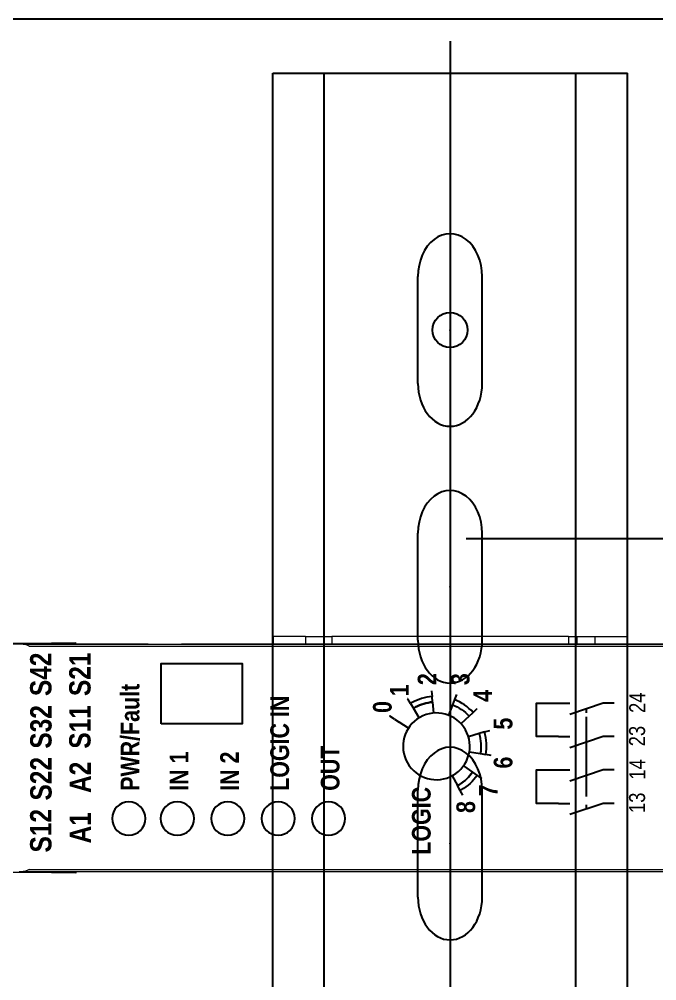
# Model space of a CAD drawing. Header units: inches. Extents: x 0 to 34.2, y 0 to 22.
# Drawn here: x 7.698 to 10.179, y 13.653 to 17.398 of the extents above; entities that cross this region are included whole.
import ezdxf
from ezdxf.enums import TextEntityAlignment as Align

# ---------------------------------------------------------------- set-up
doc = ezdxf.new("R2010")
doc.units = ezdxf.units.IN
doc.header["$MEASUREMENT"] = 0
doc.layers.add('OBJECT', color=7, linetype='Continuous')
doc.layers.add('PSYMS', color=7, linetype='Continuous')
doc.styles.get("Standard").update_dxf_attribs({"font": 'arial.ttf'})
doc.styles.add('WD', font='romans.shx', dxfattribs={"height": 0.185})
doc.dimstyles.get("Standard").update_dxf_attribs({"dimtxt": 0.18, "dimasz": 0.18, "dimexe": 0.18, "dimexo": 0.0625, "dimgap": 0.09, "dimtad": 0, "dimtih": 1, "dimtoh": 1, "dimdec": 4, "dimzin": 0, "dimdsep": 46, "dimtxsty": 'Standard', "dimcen": 0.09, "dimadec": 0, "dimazin": 0, "dimtfac": 1, "dimtdec": 4, "dimtofl": 0, "dimtmove": 0, "dimatfit": 3, "dimfxl": 1, "dimtolj": 1, "dimtzin": 0, "dimarcsym": 0})

# ---------------------------------------------------------------- blocks, each defined once
blk = doc.blocks.new('SEN-12P10')
at = {"color": 3, "linetype": 'Continuous'}
blk.add_line((7.8669, 11.0227), (1.1893, 11.0227), dxfattribs=at)
at = {"style": 'WD', "width": 0.7}
for tag, p in [('INST', (4.4375, 11.9821)), ('LOC', (4.4375, 11.8125)), ('DESC1', (4.4375, 11.6562)), ('DESC2', (4.4375, 11.5)), ('DESC3', (4.4375, 11.3521)), ('XREF', (4.4375, 10.7812))]:
    blk.add_attdef(tag, text='', height=0.125, dxfattribs=at).set_placement(p, align=Align.CENTER)
at = {"style": 'WD'}
blk.add_attdef('TAG1', text='', height=0.125, dxfattribs=at).set_placement((4.4375, 11.1875), align=Align.CENTER)
at = {"style": 'WD', "flags": 9}
blk.add_attdef('FAMILY', (4.6422, 11.1523), '', height=0.01, dxfattribs=at)
for tag, p in [('MFG', (4.6653, 11.0887)), ('CAT', (4.6672, 11.1082)), ('ASSYCODE', (4.6675, 11.0714))]:
    blk.add_attdef(tag, text='', height=0.01, dxfattribs=at).set_placement(p, align=Align.CENTER)
blk = doc.blocks.new('VDIN129B')
for p, q in [((-0.69, 0), (-0.69, 10.5)), ((-0.69, 10.5), (0.69, 10.5)), ((-0.49, 0), (-0.49, 10.5)), ((0.49, 0), (0.49, 10.5)), ((0.69, 0), (0.69, 10.5)), ((-0.125, 9.2918), (-0.125, 9.7082)), ((0.125, 9.2918), (0.125, 9.7082)), ((-0.125, 8.2918), (-0.125, 8.7082)), ((0.125, 8.2918), (0.125, 8.7082)), ((-0.125, 7.2918), (-0.125, 7.7082)), ((0.125, 7.2918), (0.125, 7.7082))]:
    blk.add_line(p, q)
blk.add_circle((0, 9.5), 0.068)
for centre, start_param, end_param in [((0, 9.7082), 4.712386, 7.853986), ((0, 9.2918), 1.570796, 4.712386), ((0, 8.7082), 4.712386, 7.853986), ((0, 8.2918), 1.570796, 4.712386), ((0, 7.7082), 4.712386, 7.853986), ((0, 7.2918), 1.570796, 4.712386)]:
    blk.add_ellipse(centre, major_axis=(0, 0.1668), ratio=0.749429, start_param=start_param, end_param=end_param)
for p in [(0, 9.5), (0, 8.5), (0, 7.5)]:
    blk.add_point(p)
at = {"flags": 11}
for p in [(0, 9.5), (0, 0.5)]:
    blk.add_attdef('NC', text='', height=0.01, dxfattribs=at).set_placement(p, align=Align.MIDDLE)
blk = doc.blocks.new('HCR1_AB_440R_D_R22')
at = {"layer": 'OBJECT', "color": 7, "lineweight": 9}
for points in [[(0.0118, 3.982), (0.0125, 4.0575)], [(0.9017, 3.99), (0.9017, 4.0528)], [(0.9052, 4.0575), (0.9059, 3.982)], [(0.0158, 4.0133), (0.0158, 3.9977)], [(0.9017, 3.9977), (0.9017, 4.0133)], [(0.01, 3.7929), (0.0118, 3.982)], [(0.0158, 3.982), (0.0118, 3.982)], [(0.0158, 3.9977), (0.0158, 0.6252)], [(0.0237, 3.9741), (0.0212, 3.9797), (0.02, 3.9825), (0.0183, 3.9868), (0.0176, 3.989), (0.0169, 3.9912), (0.0164, 3.9932), (0.0159, 3.9955), (0.0158, 3.9965), (0.0158, 3.9977)], [(0.0237, 3.9741), (0.0237, 0.6243)], [(0.8938, 3.9741), (0.8964, 3.9797), (0.8975, 3.9825), (0.8992, 3.9868), (0.9001, 3.989), (0.9006, 3.9912), (0.9012, 3.9932), (0.9016, 3.9955), (0.9017, 3.9965), (0.9017, 3.9977)], [(0.8938, 3.9741), (0.8938, 0.6243)], [(0.9017, 3.9977), (0.9017, 0.6252)], [(0.9017, 3.99), (0.9017, 3.9127)], [(0.9059, 3.982), (0.9017, 3.982)], [(0.9059, 3.982), (0.9077, 3.7929)], [(0.9017, 3.5147), (0.9017, 3.9127)], [(0.0158, 3.7929), (0.01, 3.7929)], [(0.9017, 3.7929), (0.9077, 3.7929)], [(0.9017, 3.5111), (0.9017, 3.5147)], [(0.9017, 3.5111), (0.9017, 3.3857)], [(0.9017, 3.3857), (0.9017, 3.3821)], [(0.9017, 1.2902), (0.9017, 3.3821)], [(0.9313, 3.0251), (0.9017, 3.0251)], [(0.9313, 2.8991), (0.9313, 3.0251)], [(0.9313, 2.8991), (0.9017, 2.8991)], [(0.9313, 2.8991), (0.9313, 2.8283)], [(0.9313, 2.8283), (0.9017, 2.8283)], [(0.9313, 2.8283), (0.9313, 2.7967)], [(0.9313, 2.7967), (0.9017, 2.7967)], [(0.9313, 1.8754), (0.9313, 2.7967)], [(0.9313, 1.8754), (0.9017, 1.8754)], [(0.9313, 1.8754), (0.9313, 1.8439)], [(0.9313, 1.8439), (0.9017, 1.8439)], [(0.9313, 1.8439), (0.9313, 1.773)], [(0.9313, 1.773), (0.9017, 1.773)], [(0.9313, 1.773), (0.9313, 1.6471)], [(0.9313, 1.6471), (0.9017, 1.6471)]]:
    blk.add_lwpolyline(points, dxfattribs=at)
at = {"layer": 'OBJECT'}
blk.add_lwpolyline([(0.5911, 3.461), (0.8263, 3.461), (0.8263, 3.1453), (0.5911, 3.1453)], close=True, dxfattribs=at)
at = {"layer": 'OBJECT', "color": 7, "lineweight": -3}
for points in [[(0.6091, 2.5535), (0.5974, 2.5353)], [(0.6091, 2.5535), (0.5974, 2.5353)], [(0.6091, 2.5535), (0.6208, 2.5717)], [(0.6091, 2.5535), (0.6208, 2.5717)], [(0.6208, 2.5717), (0.6209, 2.5718)], [(0.6208, 2.5717), (0.6209, 2.5718)], [(0.574, 2.4989), (0.5974, 2.5353)], [(0.574, 2.4989), (0.5974, 2.5353)], [(0.6148, 2.4568), (0.6518, 2.4792)], [(0.6148, 2.4568), (0.6518, 2.4792)], [(0.6704, 2.4904), (0.6889, 2.5016)], [(0.6704, 2.4904), (0.6889, 2.5016)], [(0.6889, 2.5016), (0.6891, 2.5017)], [(0.6889, 2.5016), (0.6891, 2.5017)], [(0.6761, 2.4049), (0.633, 2.4011)], [(0.7192, 2.4087), (0.6977, 2.4068)], [(0.7192, 2.4087), (0.6977, 2.4068)], [(0.7194, 2.4087), (0.7192, 2.4087)], [(0.7194, 2.4087), (0.7192, 2.4087)], [(0.3895, 2.3281), (0.3514, 2.3075)], [(0.3895, 2.3281), (0.3514, 2.3075)], [(0.6653, 2.3274), (0.6249, 2.343)], [(0.6653, 2.3274), (0.6249, 2.343)], [(0.3131, 2.2869), (0.3133, 2.287)], [(0.3131, 2.2869), (0.3133, 2.287)], [(0.3133, 2.287), (0.3323, 2.2973)], [(0.3133, 2.287), (0.3323, 2.2973)], [(0.4282, 2.2841), (0.4031, 2.2489)], [(0.4282, 2.2841), (0.4031, 2.2489)], [(0.6213, 2.2627), (0.5919, 2.2945)], [(0.6213, 2.2627), (0.5919, 2.2945)], [(0.7057, 2.3118), (0.6855, 2.3196)], [(0.7057, 2.3118), (0.6855, 2.3196)], [(0.7057, 2.3118), (0.7057, 2.3118)], [(0.7057, 2.3118), (0.7057, 2.3118)], [(0.4824, 2.2616), (0.4753, 2.2189)], [(0.4824, 2.2616), (0.4753, 2.2189)], [(0.5534, 2.2239), (0.541, 2.2654)], [(0.5534, 2.2239), (0.541, 2.2654)], [(0.636, 2.2468), (0.6507, 2.2309)], [(0.636, 2.2468), (0.6507, 2.2309)], [(0.3778, 2.2136), (0.3779, 2.2137)], [(0.3778, 2.2136), (0.3779, 2.2137)], [(0.3905, 2.2313), (0.3779, 2.2137)], [(0.3905, 2.2313), (0.3779, 2.2137)], [(0.6508, 2.2308), (0.6507, 2.2309)], [(0.6508, 2.2308), (0.6507, 2.2309)], [(0.4682, 2.1762), (0.4718, 2.1975)], [(0.4682, 2.1762), (0.4718, 2.1975)], [(0.4682, 2.1761), (0.4682, 2.1762)], [(0.4682, 2.1761), (0.4682, 2.1762)], [(0.5596, 2.2032), (0.5658, 2.1825)], [(0.5596, 2.2032), (0.5658, 2.1825)], [(0.5658, 2.1825), (0.5658, 2.1823)], [(0.5658, 2.1825), (0.5658, 2.1823)], [(0.2817, 1.9141), (0.2817, 2.0007), (0.4117, 2.0007), (0.4117, 1.9141)], [(0.5416, 1.9141), (0.5416, 2.0007), (0.6716, 2.0007), (0.6716, 1.9141)], [(0.2817, 1.9141), (0.2817, 1.8707)], [(0.4117, 1.9141), (0.4117, 1.8707)], [(0.5416, 1.9141), (0.5416, 1.8707)], [(0.6716, 1.9141), (0.6716, 1.8707)], [(0.2817, 1.7408), (0.2384, 1.8707)], [(0.4117, 1.7408), (0.3684, 1.8707)], [(0.5416, 1.7408), (0.4983, 1.8707)], [(0.6716, 1.7408), (0.6282, 1.8707)], [(0.2601, 1.8058), (0.2754, 1.8058)], [(0.308, 1.8058), (0.6183, 1.8058)], [(0.6346, 1.8058), (0.6499, 1.8058)], [(0.2817, 1.6975), (0.2817, 1.7408)], [(0.4117, 1.6975), (0.4117, 1.7408)], [(0.5416, 1.6975), (0.5416, 1.7408)], [(0.6716, 1.6975), (0.6716, 1.7408)]]:
    blk.add_lwpolyline(points, dxfattribs=at)
for points, knots in [([(0.2223, 3.6519), (0.2582, 3.6519), (0.2873, 3.6229), (0.2873, 3.587), (0.2873, 3.5511), (0.2582, 3.522), (0.2223, 3.522), (0.1864, 3.522), (0.1573, 3.5511), (0.1573, 3.587), (0.1573, 3.6229), (0.1864, 3.6519), (0.2223, 3.6519)], [0, 0, 0, 0, 1, 1, 1, 2, 2, 2, 3, 3, 3, 4, 4, 4, 4]), ([(0.2223, 3.4631), (0.2582, 3.4631), (0.2873, 3.434), (0.2873, 3.3981), (0.2873, 3.3622), (0.2582, 3.3331), (0.2223, 3.3331), (0.1864, 3.3331), (0.1573, 3.3622), (0.1573, 3.3981), (0.1573, 3.434), (0.1864, 3.4631), (0.2223, 3.4631)], [0, 0, 0, 0, 1, 1, 1, 2, 2, 2, 3, 3, 3, 4, 4, 4, 4]), ([(0.2223, 3.2668), (0.2582, 3.2668), (0.2873, 3.2378), (0.2873, 3.2019), (0.2873, 3.166), (0.2582, 3.1369), (0.2223, 3.1369), (0.1864, 3.1369), (0.1573, 3.166), (0.1573, 3.2019), (0.1573, 3.2378), (0.1864, 3.2668), (0.2223, 3.2668)], [0, 0, 0, 0, 1, 1, 1, 2, 2, 2, 3, 3, 3, 4, 4, 4, 4]), ([(0.2223, 3.0706), (0.2582, 3.0706), (0.2873, 3.0415), (0.2873, 3.0057), (0.2873, 2.9698), (0.2582, 2.9407), (0.2223, 2.9407), (0.1864, 2.9407), (0.1573, 2.9698), (0.1573, 3.0057), (0.1573, 3.0415), (0.1864, 3.0706), (0.2223, 3.0706)], [0, 0, 0, 0, 1, 1, 1, 2, 2, 2, 3, 3, 3, 4, 4, 4, 4]), ([(0.2223, 2.8744), (0.2582, 2.8744), (0.2873, 2.8453), (0.2873, 2.8094), (0.2873, 2.7736), (0.2582, 2.7445), (0.2223, 2.7445), (0.1864, 2.7445), (0.1573, 2.7736), (0.1573, 2.8094), (0.1573, 2.8453), (0.1864, 2.8744), (0.2223, 2.8744)], [0, 0, 0, 0, 1, 1, 1, 2, 2, 2, 3, 3, 3, 4, 4, 4, 4]), ([(0.3909, 2.3253), (0.3553, 2.3876), (0.3769, 2.4669), (0.4392, 2.5026), (0.5015, 2.5382), (0.5809, 2.5165), (0.6165, 2.4542), (0.6521, 2.3919), (0.6304, 2.3125), (0.5681, 2.2769), (0.5058, 2.2413), (0.4265, 2.263), (0.3909, 2.3253)], [0, 0, 0, 0, 1, 1, 1, 2, 2, 2, 3, 3, 3, 4, 4, 4, 4]), ([(0.6977, 2.4068), (0.6977, 2.4068), (0.6761, 2.4049), (0.6761, 2.4049), (0.6741, 2.4277), (0.6676, 2.4505), (0.656, 2.4719), (0.6553, 2.4732), (0.6548, 2.4744), (0.6541, 2.4757), (0.6541, 2.4757), (0.6518, 2.4792), (0.6518, 2.4792), (0.6518, 2.4792), (0.6704, 2.4904), (0.6704, 2.4904), (0.6712, 2.489), (0.6721, 2.4878), (0.6729, 2.4864), (0.6874, 2.4611), (0.6953, 2.4339), (0.6977, 2.4068)], [0, 0, 0, 0, 1, 1, 1, 2, 2, 2, 3, 3, 3, 4, 4, 4, 5, 5, 5, 6, 6, 6, 7, 7, 7, 7]), ([(0.6977, 2.4068), (0.6977, 2.4068), (0.6761, 2.4049), (0.6761, 2.4049), (0.6741, 2.4277), (0.6676, 2.4505), (0.656, 2.4719), (0.6553, 2.4732), (0.6548, 2.4744), (0.6541, 2.4757), (0.6541, 2.4757), (0.6518, 2.4792), (0.6518, 2.4792), (0.6518, 2.4792), (0.6704, 2.4904), (0.6704, 2.4904), (0.6712, 2.489), (0.6721, 2.4878), (0.6729, 2.4864), (0.6874, 2.4611), (0.6953, 2.4339), (0.6977, 2.4068)], [0, 0, 0, 0, 1, 1, 1, 2, 2, 2, 3, 3, 3, 4, 4, 4, 5, 5, 5, 6, 6, 6, 7, 7, 7, 7]), ([(0.636, 2.2468), (0.636, 2.2468), (0.6213, 2.2627), (0.6213, 2.2627), (0.641, 2.281), (0.6559, 2.3031), (0.6653, 2.3274), (0.6653, 2.3274), (0.6855, 2.3196), (0.6855, 2.3196), (0.675, 2.2923), (0.6582, 2.2674), (0.636, 2.2468)], [0, 0, 0, 0, 1, 1, 1, 2, 2, 2, 3, 3, 3, 4, 4, 4, 4]), ([(0.636, 2.2468), (0.636, 2.2468), (0.6213, 2.2627), (0.6213, 2.2627), (0.641, 2.281), (0.6559, 2.3031), (0.6653, 2.3274), (0.6653, 2.3274), (0.6855, 2.3196), (0.6855, 2.3196), (0.675, 2.2923), (0.6582, 2.2674), (0.636, 2.2468)], [0, 0, 0, 0, 1, 1, 1, 2, 2, 2, 3, 3, 3, 4, 4, 4, 4]), ([(0.3555, 2.3003), (0.3548, 2.3015), (0.354, 2.3026), (0.3533, 2.3038), (0.3526, 2.305), (0.352, 2.3063), (0.3514, 2.3076), (0.3514, 2.3076), (0.3323, 2.2973), (0.3323, 2.2973), (0.3331, 2.2959), (0.3337, 2.2945), (0.3345, 2.2931), (0.3489, 2.2678), (0.3682, 2.2472), (0.3905, 2.2313), (0.3905, 2.2313), (0.4031, 2.2489), (0.4031, 2.2489), (0.3844, 2.2622), (0.3681, 2.2794), (0.3555, 2.3003)], [0, 0, 0, 0, 1, 1, 1, 2, 2, 2, 3, 3, 3, 4, 4, 4, 5, 5, 5, 6, 6, 6, 7, 7, 7, 7]), ([(0.4718, 2.1975), (0.4718, 2.1975), (0.4753, 2.2189), (0.4753, 2.2189), (0.5009, 2.2146), (0.5276, 2.2162), (0.5534, 2.2239), (0.5534, 2.2239), (0.5596, 2.2032), (0.5596, 2.2032), (0.5306, 2.1945), (0.5006, 2.1927), (0.4718, 2.1975)], [0, 0, 0, 0, 1, 1, 1, 2, 2, 2, 3, 3, 3, 4, 4, 4, 4])]:
    blk.add_open_spline(points, degree=3, knots=knots, dxfattribs=at)
for points in [[(0.6518, 2.4792), (0.6526, 2.478), (0.6534, 2.4769), (0.6541, 2.4757)], [(0.6518, 2.4792), (0.6526, 2.478), (0.6534, 2.4769), (0.6541, 2.4757)], [(0.6761, 2.4049), (0.6741, 2.4277), (0.6676, 2.4505), (0.656, 2.4719)], [(0.6653, 2.3274), (0.6559, 2.3031), (0.641, 2.281), (0.6213, 2.2627)], [(0.3533, 2.3038), (0.3526, 2.305), (0.352, 2.3063), (0.3514, 2.3076)], [(0.3533, 2.3038), (0.354, 2.3026), (0.3548, 2.3015), (0.3555, 2.3003)], [(0.4031, 2.2489), (0.3844, 2.2622), (0.3681, 2.2794), (0.3555, 2.3003)], [(0.5534, 2.2239), (0.5276, 2.2162), (0.5009, 2.2146), (0.4753, 2.2189)]]:
    blk.add_open_spline(points, degree=3, dxfattribs=at)
at = {"style": 'WD', "width": 0.7}
for tag, p in [('INST', (0.4375, 5.5446)), ('LOC', (0.4375, 5.375)), ('DESC1', (0.4375, 5.2188)), ('DESC2', (0.4375, 5.0625)), ('DESC3', (0.4375, 4.9146)), ('XREF', (0.4375, 4.3438))]:
    blk.add_attdef(tag, text='', height=0.125, dxfattribs=at).set_placement(p, align=Align.CENTER)
at = {"style": 'WD'}
blk.add_attdef('TAG1', text='', height=0.125, dxfattribs=at).set_placement((0.4375, 4.75), align=Align.CENTER)
at = {"style": 'WD', "flags": 9}
blk.add_attdef('FAMILY', (0.6422, 4.7148), '', height=0.01, dxfattribs=at)
for tag, p in [('CAT', (0.6672, 4.6707)), ('ASSYCODE', (0.6675, 4.6339)), ('MFG', (0.6653, 4.6512))]:
    blk.add_attdef(tag, text='', height=0.01, dxfattribs=at).set_placement(p, align=Align.CENTER)
at = {"layer": 'OBJECT', "color": 7, "lineweight": -3, "attachment_point": 7}
for s, insert, char_height in [('\\fArial Narrow|b1|i0|c0|p34;\\W1;S12', (0.0904, 3.8868), 0.083112), ('\\fArial Narrow|b1|i0|c0|p34;\\W1;S22', (0.2928, 3.8862), 0.083112), ('\\fArial Narrow|b1|i0|c0|p34;\\W1;S32', (0.4947, 3.8862), 0.083112), ('\\fArial Narrow|b1|i0|c0|p34;\\W1;S42', (0.6995, 3.8868), 0.083112), ('\\fArial Narrow|b1|i0|c0|p34;\\W1;S11', (0.4947, 3.7346), 0.083112), ('\\fArial Narrow|b1|i0|c0|p34;\\W1;S21', (0.6995, 3.7346), 0.083112), ('\\fArial Narrow|b1|i0|c0|p34;\\W1;A1', (0.1256, 3.7346), 0.083112), ('\\fArial Narrow|b1|i0|c0|p34;\\W1;A2', (0.3221, 3.7346), 0.083112), ('\\fArial Narrow|b1|i0|c0|p34;\\W1;PWR/Fault', (0.3306, 3.5437), 0.072723), ('\\fArial Narrow|b1|i0|c0|p34;\\W1;IN 1', (0.3306, 3.3547), 0.072723), ('\\fArial Narrow|b1|i0|c0|p34;\\W1;IN 2', (0.3306, 3.1585), 0.072723), ('{\\fArial Narrow|b1|i0|c0|p34;LOGIC IN}', (0.3306, 2.9623), 0.072723), ('{\\fArial Narrow|b1|i0|c0|p34;OUT}', (0.3306, 2.7661), 0.072723), ('\\fArial Narrow|b1|i0|c0|p34;\\W1;0', (0.6337, 2.5629), 0.072725), ('\\fArial Narrow|b1|i0|c0|p34;\\W1;1', (0.6986, 2.498), 0.072725), ('\\fArial Narrow|b1|i0|c0|p34;\\W1;LOGIC', (0.0819, 2.4113), 0.072725), ('\\fArial Narrow|b1|i0|c0|p34;\\W1;2', (0.742, 2.3898), 0.072725), ('\\fArial Narrow|b1|i0|c0|p34;\\W1;3', (0.742, 2.2598), 0.072725), ('\\fArial Narrow|b1|i0|c0|p34;\\W1;8', (0.2441, 2.2382), 0.072725), ('\\fArial Narrow|b1|i0|c0|p34;\\W1;7', (0.309, 2.1516), 0.072725), ('\\fArial Narrow|b1|i0|c0|p34;\\W1;4', (0.677, 2.1732), 0.072725), ('\\fArial Narrow|b1|i0|c0|p34;\\W1;6', (0.4173, 2.093), 0.072725), ('\\fArial Narrow|b1|i0|c0|p34;\\W1;5', (0.5688, 2.093), 0.072725), ('\\fArial Narrow|b0|i0|c0|p34;\\W1;13', (0.2441, 1.5769), 0.062335), ('\\fArial Narrow|b0|i0|c0|p34;\\W1;14', (0.374, 1.5769), 0.062335), ('\\fArial Narrow|b0|i0|c0|p34;\\W1;23', (0.504, 1.5769), 0.062335), ('\\fArial Narrow|b0|i0|c0|p34;\\W1;24', (0.6339, 1.5769), 0.062335)]:
    blk.add_mtext(s, dxfattribs=dict(at, insert=insert, char_height=char_height))
blk = doc.blocks.new('*D31')
at = {"color": 0, "lineweight": -2, "transparency": 16777216}
for p, q in [((9.375, 17.3125), (9.375, 4.8825)), ((4.875, 6.3125), (4.875, 4.8825)), ((5.055, 5.0625), (6.6581, 5.0625)), ((9.195, 5.0625), (7.5919, 5.0625))]:
    blk.add_line(p, q, dxfattribs=at)
at = {"color": 0, "transparency": 16777216}
for points in [[(5.055, 5.0925), (5.055, 5.0325), (4.875, 5.0625)], [(9.195, 5.0925), (9.195, 5.0325), (9.375, 5.0625)]]:
    blk.add_solid(points, dxfattribs=at)
at = {"layer": 'Defpoints', "color": 0, "transparency": 16777216}
for p in [(9.375, 17.375), (4.875, 6.375), (9.375, 5.0625)]:
    blk.add_point(p, dxfattribs=at)
at = {"color": 0, "transparency": 16777216, "insert": (7.125, 5.0625), "char_height": 0.18, "attachment_point": 5}
blk.add_mtext('\\A1;4.5000', dxfattribs=at)
blk = doc.blocks.new('*D32')
at = {"color": 0, "lineweight": -2, "transparency": 16777216}
for p, q in [((12.875, 17.375), (15.2425, 17.375)), ((15.0625, 17.195), (15.0625, 16.5569)), ((15.0625, 15.555), (15.0625, 16.1931)), ((9.4375, 15.375), (15.2425, 15.375))]:
    blk.add_line(p, q, dxfattribs=at)
at = {"color": 0, "transparency": 16777216}
for points in [[(15.0325, 17.195), (15.0925, 17.195), (15.0625, 17.375)], [(15.0325, 15.555), (15.0925, 15.555), (15.0625, 15.375)]]:
    blk.add_solid(points, dxfattribs=at)
at = {"layer": 'Defpoints', "color": 0, "transparency": 16777216}
for p in [(12.8125, 17.375), (9.375, 15.375), (15.0625, 15.375)]:
    blk.add_point(p, dxfattribs=at)
at = {"color": 0, "transparency": 16777216, "insert": (15.0625, 16.375), "char_height": 0.18, "attachment_point": 5}
blk.add_mtext('\\A1;2.0000', dxfattribs=at)

msp = doc.modelspace()

# ---------------------------------------------------------------- block references
at = {"layer": 'PSYMS'}
for name, p in [('SEN-12P10', (4.875, 6.375)), ('VDIN129B', (9.375, 6.6875))]:
    msp.add_blockref(name, p, dxfattribs=at)
at = {"layer": 'PSYMS', "rotation": 90}
msp.add_blockref('HCR1_AB_440R_D_R22', (11.71165, 14.0625), dxfattribs=at)

# ---------------------------------------------------------------- dimensions: what is measured, and where the dimension line sits
at = {"color": 2}
dim = msp.add_linear_dim(base=(9.375, 5.0625), p1=(4.875, 6.375), p2=(9.375, 17.375), dimstyle='Standard', dxfattribs=at)
dim.commit()
dim.dimension.update_dxf_attribs({"geometry": '*D31', "text_midpoint": (7.125, 5.0625)})
dim = msp.add_linear_dim(base=(15.0625, 15.375), p1=(12.8125, 17.375), p2=(9.375, 15.375), angle=90, dimstyle='Standard', dxfattribs=at)
dim.commit()
dim.dimension.update_dxf_attribs({"geometry": '*D32', "text_midpoint": (15.0625, 16.375)})

doc.saveas('drawing.dxf')
